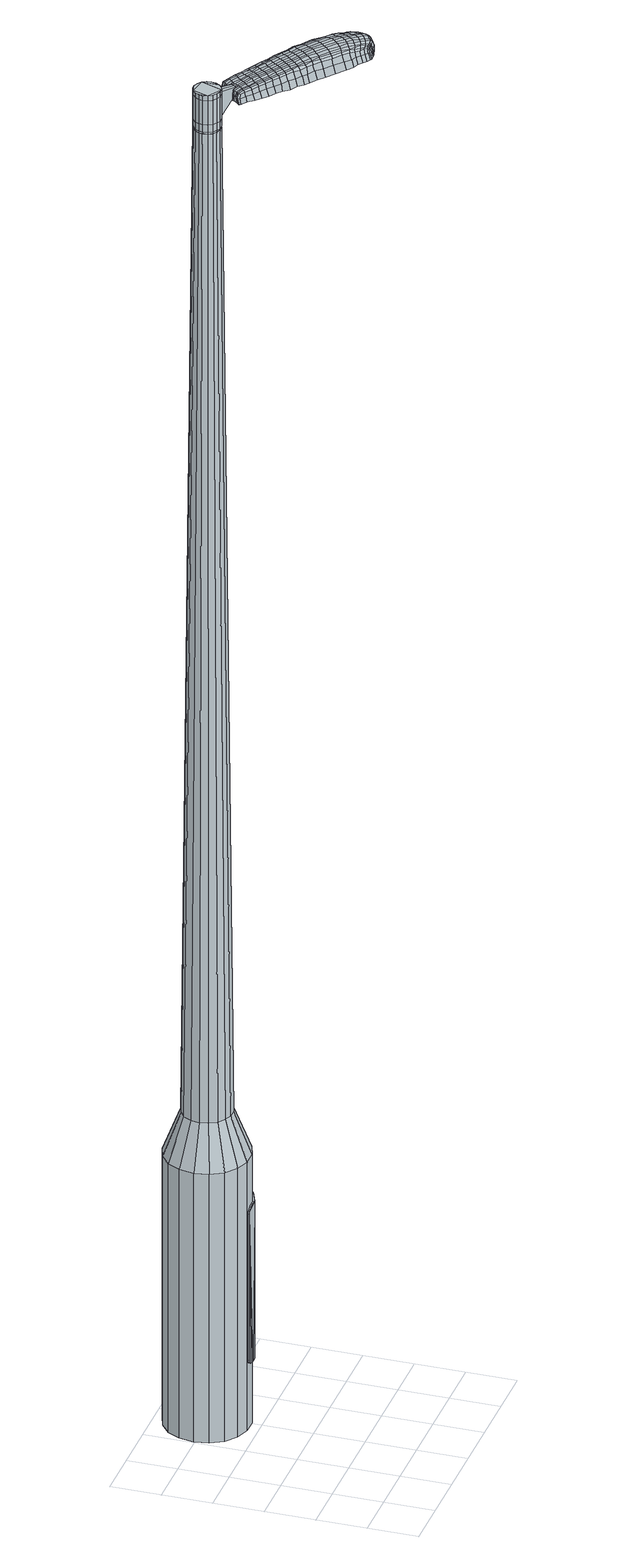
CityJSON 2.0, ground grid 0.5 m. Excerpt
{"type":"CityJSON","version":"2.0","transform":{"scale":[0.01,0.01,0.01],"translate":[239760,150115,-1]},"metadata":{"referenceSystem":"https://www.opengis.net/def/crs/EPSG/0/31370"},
"CityObjects":{
"object1":{"type":"GenericCityObject","attributes":{"cluster":794,"mean_distance_to_centroid":0.284,"new_centroid_x":239760.92,"new_centroid_y":150117.01,"mean_distance_to_camera":11.68,"H1":11.23,"H2":11.32,"Z_final":109.66,"cluster2":-1,"proj_x":239756.5,"proj_y":150122.35,"id_line":24057,"bearing_l":50.37,"distance":6.93,"orientation":"right","G_obj":320.37},"geometry":[{"type":"MultiSurface","lod":"2","boundaries":[[[0,1,2,3]],[[1,4,5,2]],[[4,6,7,5]],[[6,8,9,7]],[[8,10,11,9]],[[10,12,13,11]],[[12,14,15,13]],[[14,16,17,15]],[[16,18,19,17]],[[18,20,21,19]],[[20,22,23,21]],[[22,24,25,23]],[[24,26,27,25]],[[26,28,29,27]],[[28,30,31,29]],[[30,32,33,31]],[[32,34,35,33]],[[34,0,3,35]],[[36,37,38,39]],[[38,40,41,42]],[[41,43,42]],[[42,44,45,46]],[[45,47,46]],[[46,48,49,50]],[[49,51,50]],[[42,46,50,38]],[[50,52,39,38]],[[53,36,39]],[[2,5,7,35]],[[7,9,11,15]],[[11,13,15]],[[15,17,19,23]],[[19,21,23]],[[23,25,27,31]],[[27,29,31]],[[15,23,31,7]],[[31,33,35,7]],[[3,2,35]],[[1,0,54,55]],[[0,34,56,54]],[[34,32,57,56]],[[32,30,58,57]],[[30,28,59,58]],[[28,26,60,59]],[[26,24,61,60]],[[24,22,62,61]],[[22,20,63,62]],[[20,18,64,63]],[[18,16,65,64]],[[16,14,66,65]],[[14,12,67,66]],[[12,10,68,67]],[[10,8,69,68]],[[8,6,70,69]],[[6,4,71,70]],[[4,1,55,71]],[[55,54,72,73]],[[54,56,74,72]],[[56,57,75,74]],[[57,58,76,75]],[[58,59,77,76]],[[59,60,78,77]],[[60,61,79,78]],[[61,62,80,79]],[[62,63,81,80]],[[63,64,82,81]],[[64,65,83,82]],[[65,66,84,83]],[[66,67,85,84]],[[67,68,86,85]],[[68,69,87,86]],[[69,70,88,87]],[[70,71,89,88]],[[71,55,73,89]],[[90,91,92,93]],[[74,94,91,90]],[[95,96,94,74]],[[97,98,96,95]],[[99,100,98,97]],[[78,101,100,99]],[[102,103,101,78]],[[104,105,103,102]],[[81,106,105,104]],[[82,107,106,81]],[[83,108,107,82]],[[109,110,108,83]],[[85,111,110,109]],[[112,113,111,85]],[[87,114,113,112]],[[115,116,114,87]],[[117,118,116,115]],[[93,92,118,117]],[[119,120,121,122]],[[123,119,122,124]],[[125,123,124,126]],[[127,125,126,128]],[[129,127,128,130]],[[131,129,130,132]],[[133,131,132,134]],[[135,133,134,136]],[[137,135,136,138]],[[139,137,138,140]],[[141,139,140,142]],[[143,141,142,144]],[[145,143,144,146]],[[147,145,146,148]],[[149,147,148,150]],[[151,149,150,152]],[[73,72,90,93]],[[72,74,90]],[[75,95,74]],[[75,76,97,95]],[[76,77,99,97]],[[77,78,99]],[[79,102,78]],[[79,80,104,102]],[[80,81,104]],[[84,109,83]],[[84,85,109]],[[86,112,85]],[[86,87,112]],[[88,115,87]],[[88,89,117,115]],[[89,73,93,117]],[[153,154,92,91]],[[154,155,118,92]],[[155,156,116,118]],[[156,114,116]],[[157,113,114]],[[157,111,113]],[[158,110,111]],[[158,108,110]],[[159,105,106]],[[159,160,103,105]],[[160,101,103]],[[161,100,101]],[[161,162,98,100]],[[162,163,96,98]],[[163,94,96]],[[153,91,94]],[[39,52,151,164]],[[154,153,165,152]],[[53,39,164,120]],[[153,94,121,165]],[[36,53,120,119]],[[94,163,122,121]],[[37,36,119,123]],[[163,162,124,122]],[[38,37,123,125]],[[162,161,126,124]],[[40,38,125,127]],[[161,101,128,126]],[[41,40,127,129]],[[101,160,130,128]],[[43,41,129,131]],[[160,159,132,130]],[[42,43,131,133]],[[159,106,134,132]],[[44,42,133,135]],[[106,107,136,134]],[[45,44,135,137]],[[107,108,138,136]],[[47,45,137,139]],[[108,158,140,138]],[[46,47,139,141]],[[158,111,142,140]],[[48,46,141,143]],[[111,157,144,142]],[[49,48,143,145]],[[157,114,146,144]],[[51,49,145,147]],[[114,156,148,146]],[[50,51,147,149]],[[156,155,150,148]],[[52,50,149,151]],[[155,154,152,150]],[[151,152,166,167]],[[152,165,168,166]],[[165,121,169,168]],[[121,120,170,169]],[[120,164,171,170]],[[164,151,167,171]],[[172,173,174,175]],[[176,172,175,177]],[[172,176,178,179]],[[173,172,179,180]],[[181,182,183,184]],[[185,181,184,186]],[[181,185,187,188]],[[182,181,188,189]],[[190,191,192,193]],[[194,190,193,195]],[[190,194,196,197]],[[191,190,197,198]],[[199,200,201,202]],[[203,199,202,204]],[[199,203,205,206]],[[200,199,206,207]],[[208,209,210,211]],[[212,208,211,213]],[[208,212,214,215]],[[209,208,215,216]],[[217,218,219,220]],[[221,217,220,222]],[[217,221,223,224]],[[218,217,224,225]],[[226,227,228,229]],[[218,226,229,219]],[[226,218,225,230]],[[227,226,230,231]],[[232,233,234,235]],[[227,232,235,228]],[[232,227,231,236]],[[233,232,236,237]],[[238,176,177,239]],[[233,238,239,234]],[[238,233,237,240]],[[176,238,240,178]],[[241,242,243,244]],[[245,241,244,246]],[[241,245,247,248]],[[242,241,248,249]],[[250,251,252,253]],[[242,250,253,243]],[[250,242,249,254]],[[251,250,254,255]],[[256,257,258,259]],[[251,256,259,252]],[[256,251,255,260]],[[257,256,260,261]],[[262,263,264,265]],[[257,262,265,258]],[[262,257,261,266]],[[263,262,266,267]],[[268,173,180,269]],[[263,268,269,264]],[[268,263,267,270]],[[173,268,270,174]],[[271,272,273,274]],[[275,271,274,276]],[[271,275,277,278]],[[272,271,278,279]],[[280,281,282,283]],[[272,280,283,273]],[[280,272,279,284]],[[281,280,284,285]],[[286,287,288,289]],[[281,286,289,282]],[[286,281,285,290]],[[287,286,290,291]],[[292,185,186,293]],[[287,292,293,288]],[[292,287,291,294]],[[185,292,294,187]],[[295,296,297,298]],[[299,295,298,300]],[[295,299,301,302]],[[296,295,302,303]],[[304,305,306,307]],[[296,304,307,297]],[[304,296,303,308]],[[305,304,308,309]],[[310,311,312,313]],[[305,310,313,306]],[[310,305,309,314]],[[311,310,314,315]],[[316,317,318,319]],[[311,316,319,312]],[[316,311,315,320]],[[317,316,320,321]],[[322,182,189,323]],[[317,322,323,318]],[[322,317,321,324]],[[182,322,324,183]],[[325,211,210,326]],[[327,325,326,328]],[[325,327,329,330]],[[211,325,330,213]],[[331,327,328,332]],[[333,331,332,334]],[[331,333,335,336]],[[327,331,336,329]],[[337,333,334,338]],[[339,337,338,340]],[[337,339,341,342]],[[333,337,342,335]],[[343,339,340,344]],[[345,343,344,346]],[[343,345,347,348]],[[339,343,348,341]],[[349,345,346,350]],[[200,349,350,201]],[[349,200,207,351]],[[345,349,351,347]],[[352,353,198,197]],[[354,352,197,196]],[[352,354,355,356]],[[353,352,356,357]],[[358,359,357,356]],[[360,358,356,355]],[[358,360,361,362]],[[359,358,362,363]],[[364,365,363,362]],[[366,364,362,361]],[[364,366,367,368]],[[365,364,368,369]],[[370,371,369,368]],[[372,370,368,367]],[[370,372,205,203]],[[371,370,203,204]],[[373,374,375,376]],[[275,373,376,277]],[[373,275,276,377]],[[374,373,377,378]],[[379,194,195,380]],[[374,379,380,375]],[[379,374,378,381]],[[194,379,381,196]],[[382,383,384,385]],[[221,382,385,223]],[[382,221,222,386]],[[383,382,386,387]],[[388,389,390,391]],[[383,388,391,384]],[[388,383,387,392]],[[389,388,392,393]],[[394,191,198,395]],[[389,394,395,390]],[[394,389,393,396]],[[191,394,396,192]],[[397,398,399,400]],[[179,397,400,180]],[[397,179,178,401]],[[398,397,401,402]],[[403,404,405,406]],[[398,403,406,399]],[[403,398,402,407]],[[404,403,407,408]],[[409,202,201,410]],[[404,409,410,405]],[[409,404,408,411]],[[202,409,411,204]],[[412,413,414,415]],[[184,412,415,186]],[[412,184,183,416]],[[413,412,416,417]],[[418,206,205,419]],[[413,418,419,414]],[[418,413,417,420]],[[206,418,420,207]],[[421,422,423,424]],[[299,421,424,301]],[[421,299,300,425]],[[422,421,425,426]],[[427,212,213,428]],[[422,427,428,423]],[[427,422,426,429]],[[212,427,429,214]],[[430,431,432,433]],[[245,430,433,247]],[[430,245,246,434]],[[431,430,434,435]],[[436,437,438,439]],[[431,436,439,432]],[[436,431,435,440]],[[437,436,440,441]],[[442,209,216,443]],[[437,442,443,438]],[[442,437,441,444]],[[209,442,444,210]],[[445,446,435,434]],[[244,445,434,246]],[[445,244,243,447]],[[446,445,447,448]],[[449,450,441,440]],[[446,449,440,435]],[[449,446,448,451]],[[450,449,451,452]],[[453,326,210,444]],[[450,453,444,441]],[[453,450,452,454]],[[326,453,454,328]],[[455,456,457,458]],[[302,455,458,303]],[[455,302,301,424]],[[456,455,424,423]],[[459,330,329,460]],[[456,459,460,457]],[[459,456,423,428]],[[330,459,428,213]],[[461,462,448,447]],[[253,461,447,243]],[[461,253,252,463]],[[462,461,463,464]],[[465,466,452,451]],[[462,465,451,448]],[[465,462,464,467]],[[466,465,467,468]],[[469,332,328,454]],[[466,469,454,452]],[[469,466,468,470]],[[332,469,470,334]],[[471,472,473,474]],[[308,471,474,309]],[[471,308,303,458]],[[472,471,458,457]],[[475,336,335,476]],[[472,475,476,473]],[[475,472,457,460]],[[336,475,460,329]],[[477,478,464,463]],[[259,477,463,252]],[[477,259,258,479]],[[478,477,479,480]],[[481,482,468,467]],[[478,481,467,464]],[[481,478,480,483]],[[482,481,483,484]],[[485,338,334,470]],[[482,485,470,468]],[[485,482,484,486]],[[338,485,486,340]],[[487,488,489,490]],[[314,487,490,315]],[[487,314,309,474]],[[488,487,474,473]],[[491,342,341,492]],[[488,491,492,489]],[[491,488,473,476]],[[342,491,476,335]],[[493,494,480,479]],[[265,493,479,258]],[[493,265,264,495]],[[494,493,495,496]],[[497,498,484,483]],[[494,497,483,480]],[[497,494,496,499]],[[498,497,499,500]],[[501,344,340,486]],[[498,501,486,484]],[[501,498,500,502]],[[344,501,502,346]],[[503,504,505,506]],[[320,503,506,321]],[[503,320,315,490]],[[504,503,490,489]],[[507,348,347,508]],[[504,507,508,505]],[[507,504,489,492]],[[348,507,492,341]],[[509,510,496,495]],[[269,509,495,264]],[[509,269,180,400]],[[510,509,400,399]],[[511,512,500,499]],[[510,511,499,496]],[[511,510,399,406]],[[512,511,406,405]],[[513,350,346,502]],[[512,513,502,500]],[[513,512,405,410]],[[350,513,410,201]],[[514,515,417,416]],[[324,514,416,183]],[[514,324,321,506]],[[515,514,506,505]],[[516,351,207,420]],[[515,516,420,417]],[[516,515,505,508]],[[351,516,508,347]],[[517,518,378,377]],[[274,517,377,276]],[[517,274,273,519]],[[518,517,519,520]],[[521,354,196,381]],[[518,521,381,378]],[[521,518,520,522]],[[354,521,522,355]],[[523,524,525,526]],[[224,523,526,225]],[[523,224,223,385]],[[524,523,385,384]],[[527,528,529,530]],[[524,527,530,525]],[[527,524,384,391]],[[528,527,391,390]],[[531,353,357,532]],[[528,531,532,529]],[[531,528,390,395]],[[353,531,395,198]],[[533,534,520,519]],[[283,533,519,273]],[[533,283,282,535]],[[534,533,535,536]],[[537,360,355,522]],[[534,537,522,520]],[[537,534,536,538]],[[360,537,538,361]],[[539,540,541,542]],[[230,539,542,231]],[[539,230,225,526]],[[540,539,526,525]],[[543,544,545,546]],[[540,543,546,541]],[[543,540,525,530]],[[544,543,530,529]],[[547,359,363,548]],[[544,547,548,545]],[[547,544,529,532]],[[359,547,532,357]],[[549,550,536,535]],[[289,549,535,282]],[[549,289,288,551]],[[550,549,551,552]],[[553,366,361,538]],[[550,553,538,536]],[[553,550,552,554]],[[366,553,554,367]],[[555,556,557,558]],[[236,555,558,237]],[[555,236,231,542]],[[556,555,542,541]],[[559,560,561,562]],[[556,559,562,557]],[[559,556,541,546]],[[560,559,546,545]],[[563,365,369,564]],[[560,563,564,561]],[[563,560,545,548]],[[365,563,548,363]],[[565,566,552,551]],[[293,565,551,288]],[[565,293,186,415]],[[566,565,415,414]],[[567,372,367,554]],[[566,567,554,552]],[[567,566,414,419]],[[372,567,419,205]],[[568,569,402,401]],[[240,568,401,178]],[[568,240,237,558]],[[569,568,558,557]],[[570,571,408,407]],[[569,570,407,402]],[[570,569,557,562]],[[571,570,562,561]],[[572,371,204,411]],[[571,572,411,408]],[[572,571,561,564]],[[371,572,564,369]],[[573,574,575,576]],[[576,575,577,578]],[[579,577,575,580]],[[580,575,574,581]],[[582,583,584,585]],[[585,584,586,587]],[[588,586,584,589]],[[589,584,583,590]],[[591,592,593,594]],[[594,593,595,596]],[[597,595,593,598]],[[598,593,592,599]],[[600,601,602,603]],[[603,602,604,605]],[[606,604,602,607]],[[607,602,601,608]],[[609,610,611,612]],[[612,611,613,614]],[[615,613,611,616]],[[616,611,610,617]],[[618,619,620,621]],[[621,620,622,623]],[[624,622,620,625]],[[625,620,619,626]],[[627,628,629,630]],[[630,629,619,618]],[[626,619,629,631]],[[631,629,628,632]],[[633,634,635,636]],[[636,635,628,627]],[[632,628,635,637]],[[637,635,634,638]],[[578,577,639,640]],[[640,639,634,633]],[[638,634,639,641]],[[641,639,577,579]],[[642,643,644,645]],[[645,644,646,647]],[[648,646,644,649]],[[649,644,643,650]],[[651,652,653,654]],[[654,653,643,642]],[[650,643,653,655]],[[655,653,652,656]],[[657,658,659,660]],[[660,659,652,651]],[[656,652,659,661]],[[661,659,658,662]],[[663,664,665,666]],[[666,665,658,657]],[[662,658,665,667]],[[667,665,664,668]],[[581,574,669,670]],[[670,669,664,663]],[[668,664,669,671]],[[671,669,574,573]],[[672,673,674,675]],[[675,674,676,677]],[[678,676,674,679]],[[679,674,673,680]],[[681,682,683,684]],[[684,683,673,672]],[[680,673,683,685]],[[685,683,682,686]],[[687,688,689,690]],[[690,689,682,681]],[[686,682,689,691]],[[691,689,688,692]],[[587,586,693,694]],[[694,693,688,687]],[[692,688,693,695]],[[695,693,586,588]],[[696,697,698,699]],[[699,698,700,701]],[[702,700,698,703]],[[703,698,697,704]],[[705,706,707,708]],[[708,707,697,696]],[[704,697,707,709]],[[709,707,706,710]],[[711,712,713,714]],[[714,713,706,705]],[[710,706,713,715]],[[715,713,712,716]],[[717,718,719,720]],[[720,719,712,711]],[[716,712,719,721]],[[721,719,718,722]],[[590,583,723,724]],[[724,723,718,717]],[[722,718,723,725]],[[725,723,583,582]],[[609,612,726,727]],[[727,726,728,729]],[[730,728,726,731]],[[731,726,612,614]],[[729,728,732,733]],[[733,732,734,735]],[[736,734,732,737]],[[737,732,728,730]],[[735,734,738,739]],[[739,738,740,741]],[[742,740,738,743]],[[743,738,734,736]],[[741,740,744,745]],[[745,744,746,747]],[[748,746,744,749]],[[749,744,740,742]],[[747,746,750,751]],[[751,750,601,600]],[[608,601,750,752]],[[752,750,746,748]],[[599,753,754,598]],[[598,754,755,597]],[[756,755,754,757]],[[757,754,753,758]],[[758,759,760,757]],[[757,760,761,756]],[[762,761,760,763]],[[763,760,759,764]],[[764,765,766,763]],[[763,766,767,762]],[[768,767,766,769]],[[769,766,765,770]],[[770,771,772,769]],[[769,772,773,768]],[[606,773,772,604]],[[604,772,771,605]],[[774,775,776,777]],[[777,776,676,678]],[[677,676,776,778]],[[778,776,775,779]],[[596,595,780,781]],[[781,780,775,774]],[[779,775,780,782]],[[782,780,595,597]],[[783,784,785,786]],[[786,785,622,624]],[[623,622,785,787]],[[787,785,784,788]],[[789,790,791,792]],[[792,791,784,783]],[[788,784,791,793]],[[793,791,790,794]],[[599,592,795,796]],[[796,795,790,789]],[[794,790,795,797]],[[797,795,592,591]],[[798,799,800,801]],[[801,800,580,581]],[[579,580,800,802]],[[802,800,799,803]],[[804,805,806,807]],[[807,806,799,798]],[[803,799,806,808]],[[808,806,805,809]],[[600,603,810,811]],[[811,810,805,804]],[[809,805,810,812]],[[812,810,603,605]],[[813,814,815,816]],[[816,815,585,587]],[[582,585,815,817]],[[817,815,814,818]],[[606,607,819,820]],[[820,819,814,813]],[[818,814,819,821]],[[821,819,607,608]],[[822,823,824,825]],[[825,824,700,702]],[[701,700,824,826]],[[826,824,823,827]],[[614,613,828,829]],[[829,828,823,822]],[[827,823,828,830]],[[830,828,613,615]],[[831,832,833,834]],[[834,833,646,648]],[[647,646,833,835]],[[835,833,832,836]],[[837,838,839,840]],[[840,839,832,831]],[[836,832,839,841]],[[841,839,838,842]],[[617,610,843,844]],[[844,843,838,837]],[[842,838,843,845]],[[845,843,610,609]],[[836,846,835]],[[835,846,645,647]],[[642,645,846,847]],[[847,846,848]],[[842,849,850,841]],[[841,850,846,836]],[[848,846,850,851]],[[851,850,849,852]],[[609,727,853,845]],[[845,853,849,842]],[[852,849,853,854]],[[854,853,727,729]],[[855,856,857,858]],[[858,857,703,704]],[[702,703,857,825]],[[825,857,856,822]],[[730,731,859,860]],[[860,859,856,855]],[[822,856,859,829]],[[829,859,731,614]],[[848,861,862,847]],[[847,862,654,642]],[[651,654,862,863]],[[863,862,861,864]],[[852,865,866,851]],[[851,866,861,848]],[[864,861,866,867]],[[867,866,865,868]],[[729,733,869,854]],[[854,869,865,852]],[[868,865,869,870]],[[870,869,733,735]],[[871,872,873,874]],[[874,873,709,710]],[[704,709,873,858]],[[858,873,872,855]],[[736,737,875,876]],[[876,875,872,871]],[[855,872,875,860]],[[860,875,737,730]],[[864,877,878,863]],[[863,878,660,651]],[[657,660,878,879]],[[879,878,877,880]],[[868,881,882,867]],[[867,882,877,864]],[[880,877,882,883]],[[883,882,881,884]],[[735,739,885,870]],[[870,885,881,868]],[[884,881,885,886]],[[886,885,739,741]],[[887,888,889,890]],[[890,889,715,716]],[[710,715,889,874]],[[874,889,888,871]],[[742,743,891,892]],[[892,891,888,887]],[[871,888,891,876]],[[876,891,743,736]],[[880,893,894,879]],[[879,894,666,657]],[[663,666,894,895]],[[895,894,893,896]],[[884,897,898,883]],[[883,898,893,880]],[[896,893,898,899]],[[899,898,897,900]],[[741,745,901,886]],[[886,901,897,884]],[[900,897,901,902]],[[902,901,745,747]],[[903,904,905,906]],[[906,905,721,722]],[[716,721,905,890]],[[890,905,904,887]],[[748,749,907,908]],[[908,907,904,903]],[[887,904,907,892]],[[892,907,749,742]],[[896,909,910,895]],[[895,910,670,663]],[[581,670,910,801]],[[801,910,909,798]],[[900,911,912,899]],[[899,912,909,896]],[[798,909,912,807]],[[807,912,911,804]],[[747,751,913,902]],[[902,913,911,900]],[[804,911,913,811]],[[811,913,751,600]],[[818,914,915,817]],[[817,915,725,582]],[[722,725,915,906]],[[906,915,914,903]],[[608,752,916,821]],[[821,916,914,818]],[[903,914,916,908]],[[908,916,752,748]],[[779,917,918,778]],[[778,918,675,677]],[[672,675,918,919]],[[919,918,917,920]],[[597,755,921,782]],[[782,921,917,779]],[[920,917,921,922]],[[922,921,755,756]],[[923,924,925,926]],[[926,925,625,626]],[[624,625,925,786]],[[786,925,924,783]],[[927,928,929,930]],[[930,929,924,923]],[[783,924,929,792]],[[792,929,928,789]],[[758,753,931,932]],[[932,931,928,927]],[[789,928,931,796]],[[796,931,753,599]],[[920,933,934,919]],[[919,934,684,672]],[[681,684,934,935]],[[935,934,933,936]],[[756,761,937,922]],[[922,937,933,920]],[[936,933,937,938]],[[938,937,761,762]],[[939,940,941,942]],[[942,941,631,632]],[[626,631,941,926]],[[926,941,940,923]],[[943,944,945,946]],[[946,945,940,939]],[[923,940,945,930]],[[930,945,944,927]],[[764,759,947,948]],[[948,947,944,943]],[[927,944,947,932]],[[932,947,759,758]],[[936,949,950,935]],[[935,950,690,681]],[[687,690,950,951]],[[951,950,949,952]],[[762,767,953,938]],[[938,953,949,936]],[[952,949,953,954]],[[954,953,767,768]],[[955,956,957,958]],[[958,957,637,638]],[[632,637,957,942]],[[942,957,956,939]],[[959,960,961,962]],[[962,961,956,955]],[[939,956,961,946]],[[946,961,960,943]],[[770,765,963,964]],[[964,963,960,959]],[[943,960,963,948]],[[948,963,765,764]],[[952,965,966,951]],[[951,966,694,687]],[[587,694,966,816]],[[816,966,965,813]],[[768,773,967,954]],[[954,967,965,952]],[[813,965,967,820]],[[820,967,773,606]],[[803,968,969,802]],[[802,969,641,579]],[[638,641,969,958]],[[958,969,968,955]],[[809,970,971,808]],[[808,971,968,803]],[[955,968,971,962]],[[962,971,970,959]],[[605,771,972,812]],[[812,972,970,809]],[[959,970,972,964]],[[964,972,771,770]],[[573,576,175,174]],[[576,578,177,175]],[[588,589,188,187]],[[589,590,189,188]],[[591,594,193,192]],[[594,596,195,193]],[[615,616,215,214]],[[616,617,216,215]],[[618,621,220,219]],[[621,623,222,220]],[[627,630,229,228]],[[630,618,219,229]],[[633,636,235,234]],[[636,627,228,235]],[[578,640,239,177]],[[640,633,234,239]],[[648,649,248,247]],[[649,650,249,248]],[[650,655,254,249]],[[655,656,255,254]],[[656,661,260,255]],[[661,662,261,260]],[[662,667,266,261]],[[667,668,267,266]],[[668,671,270,267]],[[671,573,174,270]],[[678,679,278,277]],[[679,680,279,278]],[[680,685,284,279]],[[685,686,285,284]],[[686,691,290,285]],[[691,692,291,290]],[[692,695,294,291]],[[695,588,187,294]],[[696,699,298,297]],[[699,701,300,298]],[[705,708,307,306]],[[708,696,297,307]],[[711,714,313,312]],[[714,705,306,313]],[[717,720,319,318]],[[720,711,312,319]],[[590,724,323,189]],[[724,717,318,323]],[[774,777,376,375]],[[777,678,277,376]],[[596,781,380,195]],[[781,774,375,380]],[[623,787,386,222]],[[787,788,387,386]],[[788,793,392,387]],[[793,794,393,392]],[[794,797,396,393]],[[797,591,192,396]],[[701,826,425,300]],[[826,827,426,425]],[[827,830,429,426]],[[830,615,214,429]],[[831,834,433,432]],[[834,648,247,433]],[[837,840,439,438]],[[840,831,432,439]],[[617,844,443,216]],[[844,837,438,443]],[[973,974,975,976]],[[977,978,976,975]],[[979,980,981,982]],[[983,984,985,986]],[[974,987,988,975]],[[989,977,975,988]],[[990,979,982,991]],[[992,993,984,983]],[[987,994,995,988]],[[995,996,989,988]],[[997,990,991,998]],[[999,993,992,1000]],[[994,1001,1002,995]],[[1002,1003,996,995]],[[1004,997,998,1005]],[[1006,999,1000,1007]],[[1008,1009,1010,1011]],[[1012,1013,1009,1008]],[[1012,1014,1015,1013]],[[1014,1016,1017,1015]],[[1018,1019,1020,1021]],[[1022,1023,1019,1018]],[[1024,1025,1023,1022]],[[1026,1027,1025,1024]],[[1021,1010,1009,1018]],[[1018,1009,1013,1022]],[[1013,1015,1024,1022]],[[1015,1017,1026,1024]],[[982,981,978,977]],[[991,982,977,989]],[[996,998,991,989]],[[1003,1005,998,996]],[[983,986,980,979]],[[992,983,979,990]],[[1000,992,990,997]],[[1007,1000,997,1004]],[[984,1008,1011,985]],[[993,1012,1008,984]],[[1014,1012,993,999]],[[1016,1014,999,1006]],[[1028,1029,1030,1031]],[[1030,1032,1033,1034]],[[1030,1034,1035,1036]],[[1030,1036,1031]],[[1037,1028,1031,1038]],[[1039,1038,1031,1040]],[[1041,1040,1031]],[[1042,1030,1029,1043]],[[1044,1042,1043,1045]],[[1046,1044,1045,1047]],[[1048,1046,1047,1049]],[[1050,1048,1049,1051]],[[1051,1052,1053,1054]],[[1051,1054,1055,1056]],[[1051,1056,1057,1058]],[[1057,1059,1060,1061]],[[1057,1061,1062,1063]],[[1057,1063,1058]],[[1051,1058,1050]],[[1064,1065,1029,1028]],[[1066,1067,1032,1030]],[[1068,1069,1041,1031]],[[1065,1070,1043,1029]],[[1071,1066,1030,1042]],[[1070,1072,1045,1043]],[[1073,1071,1042,1044]],[[1072,1074,1047,1045]],[[1075,1073,1044,1046]],[[1074,1076,1049,1047]],[[1077,1075,1046,1048]],[[1076,1078,1051,1049]],[[1079,1077,1048,1050]],[[1078,1080,1052,1051]],[[1081,1082,1059,1057]],[[1083,1079,1050,1058]],[[1053,1052,1080,1084]],[[1054,1053,1084,1085]],[[1055,1054,1085,1086]],[[1056,1055,1086,1087]],[[1057,1056,1087,1081]],[[1088,1064,1028,1037]],[[1089,1088,1037,1038]],[[1090,1089,1038,1039]],[[1091,1090,1039,1040]],[[1069,1091,1040,1041]],[[1033,1032,1067,1092]],[[1060,1059,1082,1093]],[[1034,1033,1092,1094]],[[1035,1034,1094,1095]],[[1036,1035,1095,1096]],[[1031,1036,1096,1068]],[[1061,1060,1093,1097]],[[1062,1061,1097,1098]],[[1063,1062,1098,1099]],[[1058,1063,1099,1083]]]}]}
},
"vertices":[
[127,175,384],[116,165,384],[116,165,96],[127,175,96],[102,160,384],[102,160,96],[87,160,384],[87,160,96],[73,165,384],[73,165,96],[62,174,384],[62,174,96],[55,187,384],[55,187,96],[52,201,384],[52,201,96],[55,216,384],[55,216,96],[62,229,384],[62,229,96],[73,238,384],[73,238,96],[87,243,384],[87,243,96],[101,243,384],[101,243,96],[115,238,384],[115,238,96],[127,229,384],[127,229,96],[134,216,384],[134,216,96],[137,202,384],[137,202,96],[134,187,384],[134,187,96],[108,202,1524],[107,206,1524],[105,210,1524],[105,193,1524],[101,213,1524],[97,215,1524],[88,213,1524],[92,215,1524],[84,210,1524],[82,206,1524],[82,197,1524],[81,202,1524],[84,193,1524],[88,190,1524],[97,188,1524],[92,188,1524],[101,190,1524],[107,197,1524],[114,186,429],[107,180,429],[118,193,429],[120,202,429],[118,210,429],[114,218,429],[107,224,429],[99,226,429],[90,226,429],[82,223,429],[75,218,429],[71,210,429],[69,201,429],[71,193,429],[75,185,429],[82,180,429],[90,177,429],[99,177,429],[105,193,1483],[101,190,1483],[107,197,1483],[108,202,1483],[107,206,1483],[105,210,1483],[101,213,1483],[97,215,1483],[92,215,1483],[88,213,1483],[84,210,1483],[82,206,1483],[81,202,1483],[82,197,1483],[84,193,1483],[88,190,1483],[92,188,1483],[97,188,1483],[104,193,1483],[104,193,1485],[101,191,1485],[101,191,1483],[107,197,1485],[107,202,1483],[107,202,1485],[106,206,1483],[106,206,1485],[104,210,1483],[104,210,1485],[101,213,1485],[97,214,1483],[97,214,1485],[92,214,1483],[92,214,1485],[88,213,1485],[84,210,1485],[82,206,1485],[82,202,1483],[82,202,1485],[82,197,1485],[85,193,1483],[85,193,1485],[88,190,1485],[92,189,1483],[92,189,1485],[97,189,1483],[97,189,1485],[108,202,1519],[107,197,1519],[107,197,1493],[108,202,1493],[107,206,1519],[107,206,1493],[105,210,1519],[105,210,1493],[101,213,1519],[101,213,1493],[97,215,1519],[97,215,1493],[92,215,1519],[92,215,1493],[88,213,1519],[88,213,1493],[84,210,1519],[84,210,1493],[82,206,1519],[82,206,1493],[81,202,1519],[81,202,1493],[82,197,1519],[82,197,1493],[84,193,1519],[84,193,1493],[88,190,1519],[88,190,1493],[92,188,1519],[92,188,1493],[97,188,1519],[97,188,1493],[101,190,1519],[101,190,1493],[105,193,1485],[101,190,1485],[97,188,1485],[92,188,1485],[84,193,1485],[81,202,1485],[92,215,1485],[97,215,1485],[105,210,1485],[107,206,1485],[108,202,1485],[105,193,1519],[105,193,1493],[117,179,1513],[117,179,1518],[119,181,1513],[121,184,1513],[121,184,1518],[119,181,1518],[164,119,1519],[158,124,1518],[158,122,1509],[164,117,1510],[170,113,1519],[170,111,1510],[170,115,1526],[164,121,1525],[159,125,1525],[188,148,1519],[183,153,1518],[181,152,1525],[187,148,1525],[195,143,1519],[194,142,1526],[197,143,1510],[190,149,1510],[185,153,1509],[234,88,1519],[231,85,1519],[232,85,1513],[235,87,1513],[236,92,1519],[236,91,1513],[234,93,1524],[233,89,1524],[230,86,1524],[177,135,1530],[171,140,1529],[169,137,1529],[175,133,1530],[184,129,1531],[182,127,1531],[186,132,1530],[179,138,1530],[173,143,1529],[114,187,1512],[113,185,1512],[114,184,1517],[115,186,1517],[116,189,1512],[117,188,1517],[117,189,1506],[115,186,1506],[113,184,1506],[210,82,1519],[207,84,1519],[207,82,1512],[210,80,1512],[212,81,1518],[212,79,1512],[212,82,1522],[211,83,1523],[208,85,1524],[203,87,1519],[199,90,1519],[199,88,1512],[203,85,1512],[204,88,1524],[199,91,1525],[194,93,1519],[188,98,1519],[188,96,1511],[194,91,1511],[194,95,1526],[188,100,1526],[179,106,1519],[179,104,1510],[179,107,1526],[110,169,1513],[115,164,1513],[115,165,1518],[110,170,1517],[106,173,1512],[107,173,1516],[106,172,1506],[110,168,1507],[115,162,1507],[121,159,1514],[126,154,1515],[126,155,1520],[121,160,1519],[121,157,1507],[126,152,1507],[132,149,1515],[137,143,1516],[137,145,1522],[132,150,1521],[132,147,1508],[137,142,1508],[142,138,1517],[148,133,1517],[148,135,1524],[143,140,1523],[142,136,1508],[148,131,1509],[153,128,1518],[153,130,1524],[153,126,1509],[234,109,1519],[231,112,1519],[230,111,1524],[233,108,1523],[235,107,1518],[234,107,1522],[237,107,1512],[235,110,1512],[233,112,1512],[228,115,1519],[224,119,1519],[222,118,1525],[227,114,1524],[230,115,1512],[226,119,1512],[219,123,1519],[213,128,1519],[212,128,1526],[218,122,1526],[221,123,1511],[215,129,1511],[204,136,1519],[203,135,1526],[206,136,1510],[129,192,1513],[135,188,1513],[137,188,1507],[130,193,1507],[124,195,1512],[126,196,1506],[125,194,1516],[128,192,1517],[134,187,1518],[141,183,1514],[147,179,1515],[149,179,1507],[143,184,1507],[140,183,1519],[146,178,1520],[153,175,1515],[159,170,1516],[161,170,1508],[155,175,1508],[152,174,1521],[158,170,1522],[165,166,1517],[171,161,1517],[173,162,1509],[167,166,1508],[164,165,1523],[170,161,1524],[177,157,1518],[179,157,1509],[175,156,1524],[119,182,1519],[118,180,1519],[125,178,1520],[124,176,1520],[127,180,1520],[121,185,1519],[131,173,1522],[129,171,1522],[137,168,1523],[135,166,1523],[139,170,1523],[133,175,1521],[142,163,1524],[141,161,1524],[148,159,1525],[146,156,1525],[150,161,1525],[145,166,1524],[154,154,1526],[152,152,1526],[160,149,1527],[158,147,1527],[162,152,1527],[156,157,1526],[165,145,1528],[163,142,1528],[168,147,1528],[230,91,1527],[228,88,1527],[232,95,1526],[229,98,1527],[227,94,1528],[224,91,1528],[222,98,1529],[219,95,1529],[224,102,1528],[218,106,1530],[216,103,1530],[214,100,1530],[211,107,1531],[208,104,1531],[213,111,1530],[206,116,1531],[204,113,1531],[201,110,1531],[194,121,1531],[191,119,1531],[196,124,1531],[236,105,1518],[237,102,1519],[238,102,1513],[237,105,1513],[235,105,1523],[235,102,1523],[236,97,1519],[237,97,1513],[235,98,1524],[215,80,1518],[217,80,1518],[217,82,1523],[214,82,1523],[215,79,1513],[218,79,1513],[221,81,1519],[225,81,1519],[224,82,1524],[220,82,1523],[221,80,1513],[225,81,1513],[228,83,1519],[227,84,1524],[229,82,1513],[165,122,1528],[166,123,1528],[161,128,1528],[159,127,1527],[171,116,1528],[173,118,1529],[168,125,1529],[170,128,1530],[165,133,1529],[163,130,1528],[175,119,1529],[177,122,1530],[172,130,1530],[167,135,1529],[179,124,1531],[186,147,1528],[184,145,1529],[191,139,1529],[193,141,1528],[180,151,1527],[178,149,1528],[182,142,1529],[189,136,1530],[176,146,1528],[122,196,1512],[121,194,1512],[121,193,1517],[123,195,1517],[123,196,1506],[122,194,1506],[119,192,1512],[119,191,1517],[120,192,1506],[105,175,1512],[106,177,1512],[106,175,1506],[105,174,1506],[106,175,1517],[107,176,1517],[108,178,1512],[109,180,1512],[110,180,1506],[108,177,1506],[109,178,1517],[110,180,1517],[111,182,1512],[111,182,1506],[112,182,1517],[110,171,1519],[111,173,1519],[116,166,1520],[117,168,1520],[113,174,1519],[115,176,1519],[118,169,1520],[120,172,1520],[116,178,1519],[122,174,1520],[127,191,1519],[126,190,1519],[132,185,1520],[133,187,1520],[124,187,1519],[129,183,1520],[121,161,1521],[123,163,1521],[127,156,1522],[128,158,1522],[124,165,1521],[126,167,1521],[130,160,1522],[131,162,1523],[128,169,1522],[133,164,1523],[139,182,1521],[137,181,1521],[143,176,1522],[145,178,1522],[135,178,1521],[141,173,1522],[132,151,1523],[134,153,1523],[138,146,1524],[139,148,1524],[135,155,1523],[137,157,1524],[141,150,1525],[143,152,1525],[139,159,1524],[144,154,1525],[151,173,1523],[149,171,1523],[155,167,1524],[157,169,1524],[147,169,1524],[153,164,1525],[143,141,1525],[145,143,1525],[149,136,1526],[150,138,1526],[146,145,1526],[148,147,1526],[152,140,1527],[154,142,1527],[150,149,1526],[156,145,1527],[162,164,1525],[161,163,1525],[167,158,1526],[168,160,1526],[159,160,1526],[164,155,1527],[154,132,1527],[155,133,1527],[157,135,1527],[159,137,1528],[161,140,1528],[174,155,1527],[173,154,1527],[170,151,1528],[233,107,1525],[233,104,1525],[230,109,1526],[230,107,1526],[233,99,1526],[230,102,1527],[212,83,1525],[215,83,1525],[212,85,1526],[209,85,1525],[218,83,1525],[222,84,1526],[218,87,1527],[215,86,1526],[225,86,1526],[222,89,1527],[226,113,1526],[226,110,1527],[222,117,1527],[222,115,1528],[225,106,1528],[220,111,1529],[205,88,1526],[208,89,1527],[202,92,1528],[200,92,1527],[210,89,1527],[214,91,1528],[208,95,1529],[205,93,1528],[217,93,1528],[211,97,1530],[217,121,1528],[217,119,1529],[211,126,1528],[210,124,1529],[215,115,1529],[208,121,1530],[196,96,1528],[197,96,1528],[191,102,1529],[189,101,1528],[200,98,1529],[203,100,1530],[196,105,1530],[193,103,1530],[206,102,1530],[199,108,1531],[202,134,1529],[201,132,1529],[199,128,1530],[180,108,1528],[182,110,1529],[184,111,1530],[187,114,1530],[189,116,1531],[160,123,1509],[160,125,1518],[165,120,1518],[165,118,1509],[171,115,1519],[172,113,1510],[172,116,1525],[165,122,1525],[160,127,1525],[180,150,1525],[182,151,1518],[187,147,1518],[186,146,1525],[194,141,1519],[192,141,1525],[196,142,1510],[189,147,1509],[184,151,1509],[231,86,1513],[230,87,1519],[232,89,1519],[233,89,1513],[233,93,1519],[234,92,1513],[232,93,1524],[231,90,1524],[229,88,1524],[169,137,1528],[171,140,1528],[177,135,1529],[175,133,1529],[184,129,1529],[182,127,1529],[186,132,1529],[179,138,1529],[173,142,1528],[115,183,1516],[114,183,1512],[116,185,1512],[117,184,1516],[118,187,1512],[119,187,1516],[119,187,1506],[117,185,1506],[115,182,1506],[208,84,1512],[208,86,1519],[211,84,1518],[211,82,1512],[213,83,1518],[213,81,1512],[213,84,1522],[212,85,1523],[209,87,1523],[200,90,1512],[200,91,1519],[204,88,1519],[204,86,1512],[205,90,1524],[200,93,1525],[189,98,1511],[189,100,1519],[195,95,1519],[195,93,1511],[196,96,1525],[189,101,1526],[180,107,1519],[180,105,1510],[181,109,1526],[117,167,1518],[117,165,1513],[111,170,1513],[111,172,1517],[108,174,1512],[109,174,1515],[108,173,1506],[111,169,1506],[117,164,1507],[128,156,1520],[128,155,1514],[122,160,1514],[122,162,1519],[122,159,1507],[128,153,1507],[139,146,1522],[138,145,1516],[133,150,1515],[133,151,1521],[133,148,1508],[138,143,1508],[149,136,1523],[149,135,1517],[144,140,1516],[144,141,1522],[144,138,1508],[149,133,1508],[155,130,1517],[155,132,1524],[155,128,1509],[229,110,1523],[230,110,1519],[232,108,1518],[231,107,1523],[233,106,1518],[232,106,1522],[235,107,1512],[234,108,1512],[231,111,1512],[221,117,1525],[222,118,1519],[226,114,1519],[225,113,1524],[228,114,1512],[224,118,1512],[211,126,1526],[212,127,1519],[218,122,1519],[217,121,1525],[220,122,1511],[214,127,1511],[203,134,1519],[202,134,1526],[205,134,1510],[136,186,1507],[134,186,1513],[128,191,1513],[129,191,1506],[124,193,1512],[125,194,1506],[124,192,1515],[127,190,1517],[133,186,1518],[148,178,1507],[146,177,1514],[140,182,1514],[142,182,1507],[139,181,1519],[145,177,1520],[160,169,1508],[158,168,1516],[152,173,1515],[154,173,1508],[151,172,1521],[157,168,1522],[172,160,1508],[170,160,1517],[164,164,1516],[166,164,1508],[163,164,1522],[168,159,1523],[176,155,1517],[178,156,1509],[174,155,1524],[120,182,1518],[119,180,1518],[126,177,1519],[124,175,1519],[127,179,1519],[122,184,1518],[131,172,1520],[130,170,1520],[137,168,1521],[135,166,1521],[139,170,1521],[133,175,1520],[143,163,1523],[141,161,1523],[149,158,1524],[147,156,1524],[151,161,1524],[145,165,1523],[154,154,1525],[152,151,1525],[160,149,1526],[158,147,1526],[162,151,1526],[156,156,1525],[166,144,1527],[164,142,1527],[168,147,1527],[227,89,1526],[229,92,1526],[231,95,1525],[228,98,1526],[226,94,1526],[224,92,1526],[219,96,1528],[221,98,1528],[223,102,1527],[218,106,1528],[216,103,1529],[214,100,1529],[208,105,1530],[210,107,1530],[212,111,1529],[206,116,1530],[203,113,1530],[201,110,1530],[192,119,1530],[194,121,1530],[196,124,1530],[236,102,1513],[234,102,1518],[234,105,1518],[235,105,1512],[233,105,1523],[233,102,1523],[234,97,1519],[235,97,1513],[233,98,1523],[217,84,1523],[217,82,1518],[215,82,1518],[214,84,1523],[215,81,1512],[217,81,1512],[223,84,1523],[224,83,1519],[221,83,1519],[220,84,1523],[221,82,1513],[225,83,1513],[227,85,1519],[226,86,1524],[228,84,1513],[161,128,1527],[167,124,1527],[166,123,1527],[161,128,1526],[172,117,1527],[173,118,1528],[165,133,1528],[171,128,1528],[169,126,1528],[163,130,1527],[175,120,1528],[177,122,1529],[173,130,1529],[167,135,1528],[180,124,1529],[191,139,1528],[184,144,1527],[185,146,1527],[192,140,1527],[179,150,1526],[178,149,1527],[182,141,1528],[189,136,1528],[176,146,1527],[123,192,1516],[123,193,1512],[123,194,1512],[123,193,1516],[124,194,1506],[124,193,1506],[120,190,1512],[121,189,1516],[121,190,1506],[108,174,1506],[108,175,1512],[107,175,1512],[107,174,1506],[108,175,1516],[109,175,1516],[111,178,1506],[111,179,1512],[109,177,1512],[110,176,1506],[110,177,1516],[112,179,1516],[113,181,1512],[113,180,1506],[114,181,1516],[112,172,1518],[117,167,1519],[118,168,1519],[115,176,1518],[114,174,1518],[119,169,1519],[121,171,1519],[117,178,1518],[122,173,1519],[132,185,1519],[126,189,1518],[127,190,1518],[133,185,1519],[124,186,1518],[130,182,1519],[123,163,1520],[123,162,1520],[128,157,1521],[129,158,1521],[126,166,1520],[125,164,1520],[130,159,1521],[132,161,1521],[128,168,1520],[134,164,1521],[144,175,1521],[138,180,1520],[138,181,1520],[144,176,1521],[136,177,1520],[141,173,1521],[134,153,1522],[134,152,1522],[139,147,1523],[140,148,1523],[138,157,1522],[136,155,1522],[141,150,1523],[143,152,1524],[139,159,1523],[145,154,1524],[155,166,1523],[150,171,1522],[150,172,1522],[156,167,1523],[147,168,1522],[153,164,1523],[145,143,1524],[145,142,1524],[150,137,1525],[151,138,1525],[149,147,1525],[147,145,1524],[152,140,1525],[154,142,1526],[151,149,1525],[156,144,1526],[167,157,1525],[161,162,1524],[162,163,1524],[168,159,1525],[159,159,1524],[165,155,1525],[156,133,1526],[155,132,1526],[160,137,1527],[158,135,1526],[162,140,1527],[173,153,1526],[174,154,1526],[170,150,1526],[232,104,1524],[231,106,1524],[229,109,1525],[229,106,1525],[231,99,1525],[229,102,1525],[212,87,1525],[215,85,1524],[213,85,1524],[210,87,1525],[218,88,1526],[221,86,1525],[218,85,1524],[215,87,1525],[224,87,1525],[221,90,1526],[225,110,1526],[225,112,1526],[221,116,1526],[221,114,1527],[225,106,1526],[219,110,1527],[203,93,1527],[208,90,1526],[206,90,1526],[201,93,1526],[208,96,1528],[214,92,1527],[211,90,1526],[205,94,1527],[216,93,1527],[211,98,1528],[216,118,1527],[216,120,1527],[210,125,1527],[210,124,1528],[214,115,1528],[208,120,1529],[191,102,1528],[198,97,1527],[196,97,1527],[190,102,1527],[196,106,1529],[203,100,1529],[200,99,1528],[194,104,1528],[206,102,1529],[199,108,1530],[200,131,1528],[201,133,1528],[198,128,1529],[182,110,1528],[181,109,1528],[187,114,1529],[185,112,1529],[189,116,1530],[107,173,1508],[112,178,1508],[136,157,1509],[131,151,1509],[152,142,1510],[147,136,1510],[182,117,1512],[176,109,1512],[162,121,1511],[168,128,1511],[196,105,1513],[207,97,1514],[201,90,1514],[190,98,1513],[116,183,1508],[141,163,1509],[157,149,1510],[188,124,1512],[174,135,1511],[202,112,1513],[212,104,1514],[120,189,1508],[146,169,1509],[163,156,1510],[194,131,1512],[180,142,1511],[218,110,1514],[208,119,1513],[124,194,1508],[151,175,1509],[168,162,1510],[200,138,1512],[186,150,1511],[224,117,1514],[214,127,1513],[217,89,1514],[222,87,1514],[217,81,1514],[212,82,1514],[223,95,1514],[226,92,1514],[228,102,1514],[231,97,1514],[233,108,1514],[235,103,1514],[227,86,1515],[232,86,1515],[231,85,1515],[224,82,1515],[230,89,1515],[232,87,1515],[233,92,1515],[233,88,1515],[235,96,1515],[234,89,1515],[134,220,334],[136,216,334],[136,216,165],[129,228,171],[134,220,165],[132,223,165],[130,225,166],[129,227,167],[129,228,169],[132,223,334],[130,225,333],[129,227,332],[129,228,331],[129,228,328],[138,201,165],[138,201,334],[135,187,165],[135,187,334],[128,174,165],[128,174,334],[117,164,165],[117,164,334],[103,158,165],[103,158,334],[98,158,334],[95,158,334],[92,158,333],[90,158,332],[88,158,331],[88,158,328],[98,158,165],[88,158,171],[88,158,169],[90,158,167],[92,158,166],[95,158,165],[131,218,334],[133,215,334],[133,215,165],[131,218,165],[126,227,171],[126,227,328],[135,201,334],[135,201,165],[133,188,334],[133,188,165],[126,175,334],[126,175,165],[115,166,334],[115,166,165],[102,161,334],[102,161,165],[98,161,334],[88,161,328],[88,161,171],[98,161,165],[95,161,334],[92,161,333],[90,161,332],[88,161,331],[129,221,334],[128,224,333],[127,225,332],[126,227,331],[129,221,165],[88,161,169],[128,224,166],[127,225,167],[126,227,169],[90,161,167],[92,161,166],[95,161,165]
]}
